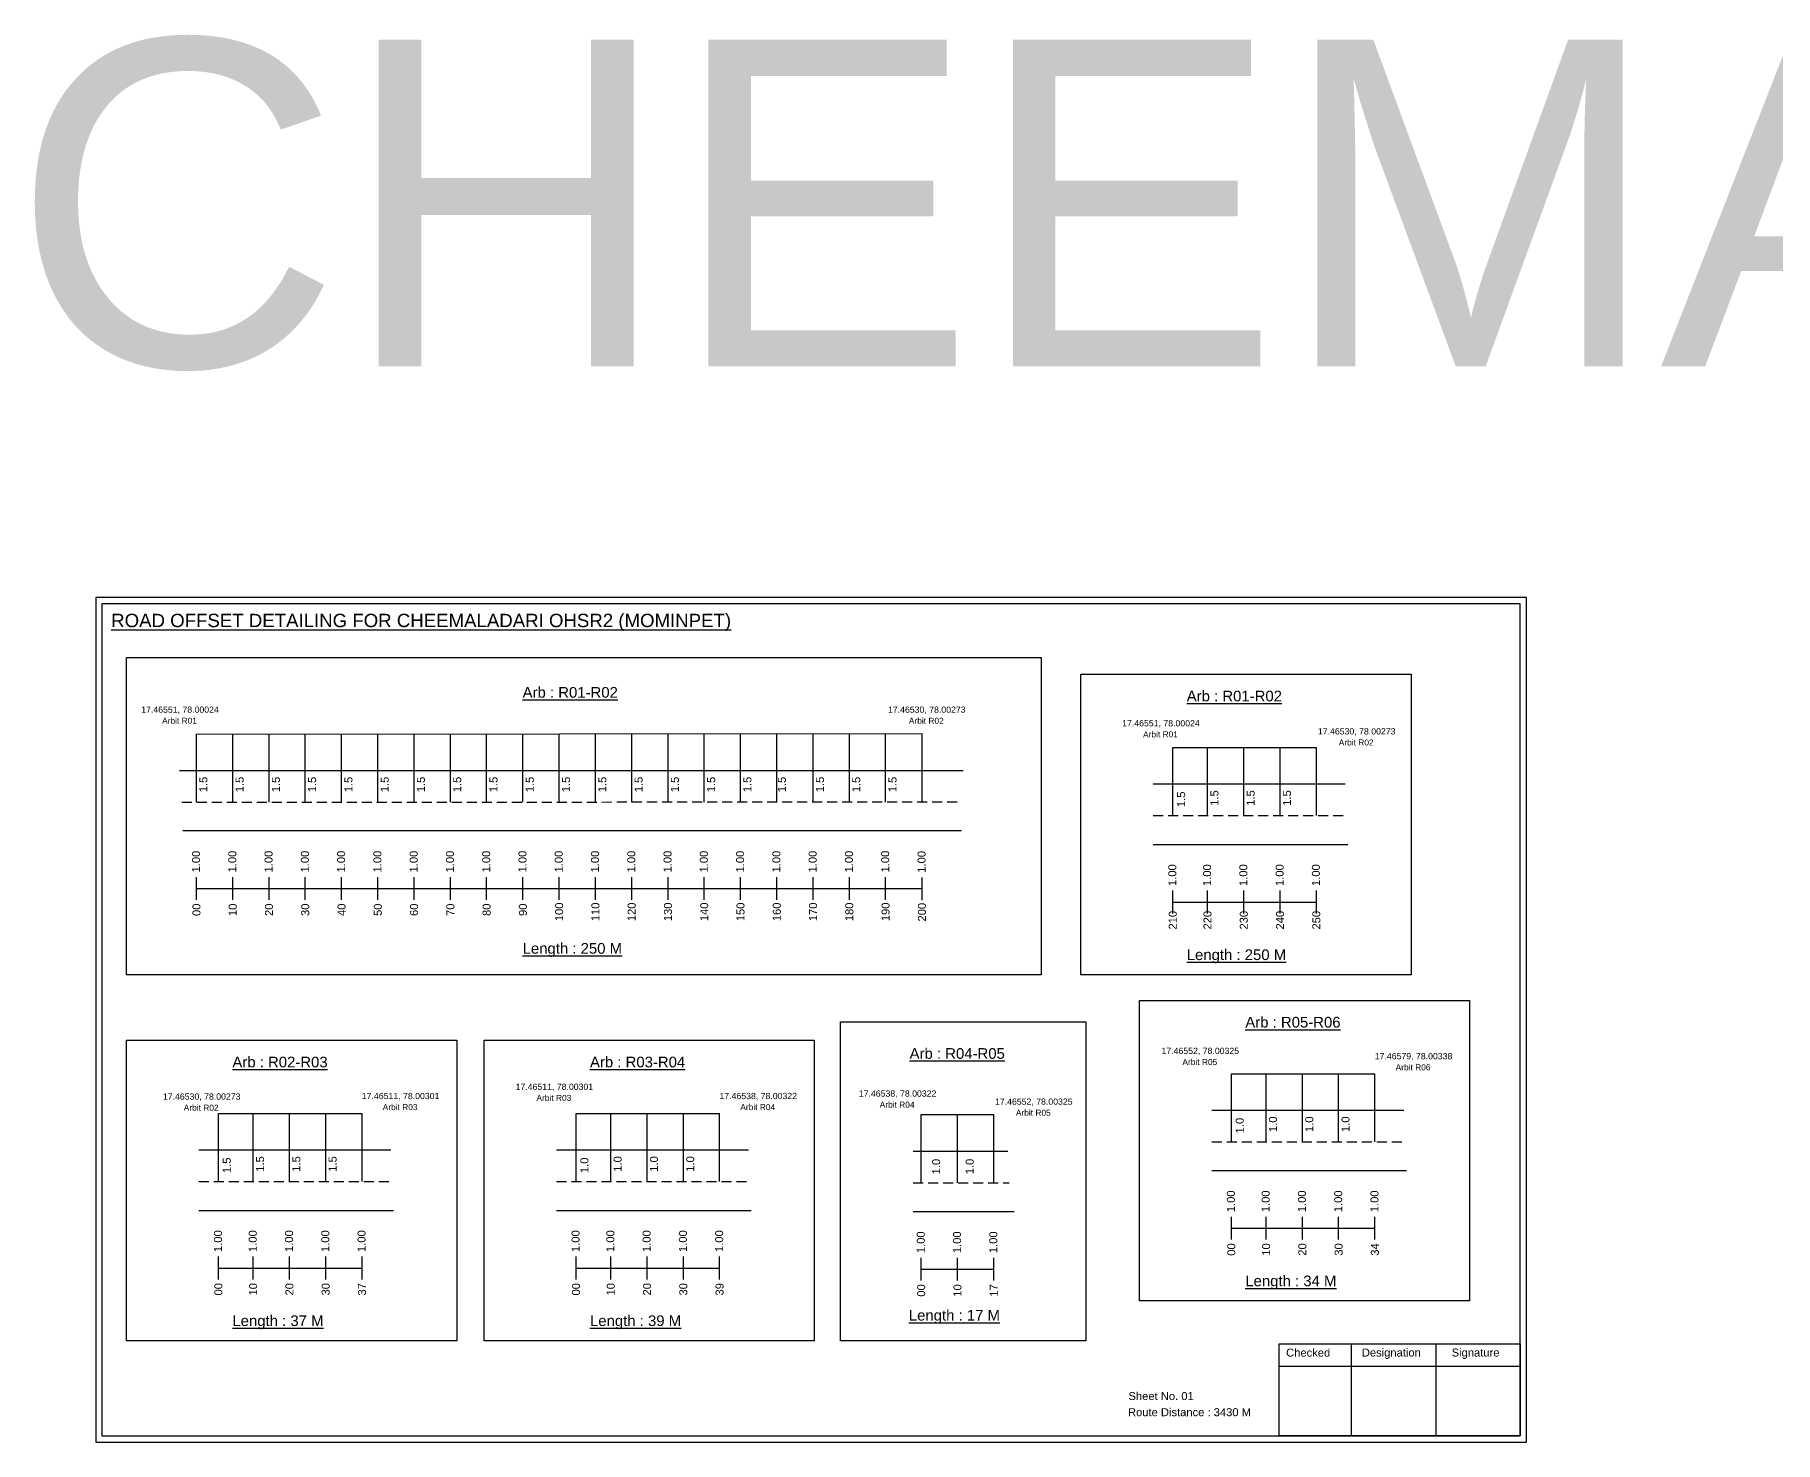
# Model space of a CAD drawing. Header units: inches. Extents: x 183 to 7161, y 301 to 1786.
# Drawn here: x 3132 to 3785, y 369 to 896 of the extents above; entities that cross this region are included whole.
import ezdxf

# ---------------------------------------------------------------- set-up
doc = ezdxf.new("R2010")
doc.units = ezdxf.units.IN
doc.header["$MEASUREMENT"] = 0
doc.linetypes.add('DASHED2', pattern=[0.375, 0.25, -0.125])
doc.layers.add('PDF_Geometry', color=7, linetype='Continuous')
doc.layers.add('PDF_Text', color=5, linetype='Continuous')
doc.styles.add('PDF Arial', font='arial.ttf')
doc.styles.get("Standard").update_dxf_attribs({"font": 'arial.ttf'})

msp = doc.modelspace()

# ---------------------------------------------------------------- linework, layer by layer
at = {"color": 5}
for p, q in [((3192.76, 634.2), (3464.8, 634.39)), ((3558.82, 629.15), (3612.66, 629.15)), ((3580.79, 506.83), (3634.62, 506.83)), ((3200.99, 491.91), (3254.83, 491.91)), ((3335.08, 491.91), (3388.91, 491.91)), ((3464.51, 491.47), (3491.71, 491.47))]:
    msp.add_line(p, q, dxfattribs=at)
for p, q in [((3192.76, 608.68), (3192.76, 634.22)), ((3206.36, 608.68), (3206.36, 634.22)), ((3219.96, 608.68), (3219.96, 634.22)), ((3233.56, 608.68), (3233.56, 634.22)), ((3247.16, 608.68), (3247.16, 634.22)), ((3260.76, 608.68), (3260.76, 634.22)), ((3274.36, 608.68), (3274.36, 634.22)), ((3287.96, 608.68), (3287.96, 634.22)), ((3301.56, 608.68), (3301.56, 634.22)), ((3315.16, 608.68), (3315.16, 634.22)), ((3328.76, 608.68), (3328.76, 634.22)), ((3342.36, 608.68), (3342.36, 634.22)), ((3355.96, 608.68), (3355.96, 634.22)), ((3369.56, 608.68), (3369.56, 634.22)), ((3383.16, 608.68), (3383.16, 634.22)), ((3396.76, 608.68), (3396.76, 634.22)), ((3410.36, 608.68), (3410.36, 634.22)), ((3423.96, 608.68), (3423.96, 634.22)), ((3437.56, 608.68), (3437.56, 634.22)), ((3451.16, 608.68), (3451.16, 634.22)), ((3464.8, 608.85), (3464.8, 634.39)), ((3558.82, 603.61), (3558.82, 629.15)), ((3571.86, 603.61), (3571.86, 629.15)), ((3585.46, 603.61), (3585.46, 629.15)), ((3599.06, 603.61), (3599.06, 629.15)), ((3612.66, 603.61), (3612.66, 629.15)), ((3186.35, 620.57), (3480.19, 620.57)), ((3551.48, 615.49), (3623.51, 615.49)), ((3187.6, 598), (3479.59, 597.96)), ((3551.48, 592.81), (3624.51, 592.81)), ((3580.79, 481.29), (3580.79, 506.83)), ((3593.82, 481.29), (3593.82, 506.83)), ((3607.42, 481.29), (3607.42, 506.83)), ((3621.02, 481.29), (3621.02, 506.83)), ((3634.62, 481.29), (3634.62, 506.83)), ((3200.99, 466.37), (3200.99, 491.91)), ((3214.03, 466.37), (3214.03, 491.91)), ((3227.63, 466.37), (3227.63, 491.91)), ((3241.23, 466.37), (3241.23, 491.91)), ((3254.83, 466.37), (3254.83, 491.91)), ((3335.08, 466.37), (3335.08, 491.91)), ((3348.11, 466.37), (3348.11, 491.91)), ((3361.71, 466.37), (3361.71, 491.91)), ((3375.31, 466.37), (3375.31, 491.91)), ((3388.91, 466.37), (3388.91, 491.91)), ((3464.51, 465.94), (3464.51, 491.47)), ((3478.11, 465.94), (3478.11, 491.47)), ((3491.71, 465.94), (3491.71, 491.47)), ((3573.44, 493.18), (3645.48, 493.18)), ((3193.65, 478.25), (3265.68, 478.25)), ((3327.73, 478.25), (3399.76, 478.25)), ((3461.51, 477.82), (3496.93, 477.82)), ((3573.44, 470.49), (3646.48, 470.49)), ((3193.65, 455.57), (3266.68, 455.57)), ((3327.73, 455.57), (3400.76, 455.57)), ((3461.51, 455.14), (3499.33, 455.14))]:
    msp.add_line(p, q)
at = {"linetype": 'DASHED2', "ltscale": 15}
for p, q in [((3187.31, 608.68), (3477.92, 608.73)), ((3551.48, 603.61), (3624.01, 603.61)), ((3573.44, 481.29), (3645.98, 481.29)), ((3193.65, 466.37), (3266.18, 466.37)), ((3327.73, 466.37), (3400.26, 466.37)), ((3461.51, 465.94), (3497.42, 465.94))]:
    msp.add_line(p, q, dxfattribs=at)
at = {"color": 217, "true_color": 0x93278f}
for p, q in [((3192.76, 571.98), (3192.76, 580.54)), ((3192.76, 576.25), (3464.8, 576.31)), ((3206.36, 571.98), (3206.36, 580.54)), ((3219.96, 571.98), (3219.96, 580.54)), ((3233.56, 571.98), (3233.56, 580.54)), ((3247.16, 571.98), (3247.16, 580.54)), ((3260.76, 571.98), (3260.76, 580.54)), ((3274.36, 571.98), (3274.36, 580.54)), ((3287.96, 571.98), (3287.96, 580.54)), ((3301.56, 571.98), (3301.56, 580.54)), ((3315.16, 571.98), (3315.16, 580.54)), ((3328.76, 571.98), (3328.76, 580.54)), ((3342.36, 571.98), (3342.36, 580.54)), ((3355.96, 571.98), (3355.96, 580.54)), ((3369.56, 571.98), (3369.56, 580.54)), ((3383.16, 571.98), (3383.16, 580.54)), ((3396.76, 571.98), (3396.76, 580.54)), ((3410.36, 571.98), (3410.36, 580.54)), ((3423.96, 571.98), (3423.96, 580.54)), ((3437.56, 571.98), (3437.56, 580.54)), ((3451.16, 571.98), (3451.16, 580.54)), ((3464.8, 571.88), (3464.8, 580.44)), ((3558.82, 566.91), (3558.82, 575.47)), ((3571.86, 566.91), (3571.86, 575.47)), ((3585.46, 566.91), (3585.46, 575.47)), ((3599.06, 566.91), (3599.06, 575.47)), ((3612.66, 566.91), (3612.66, 575.47)), ((3558.82, 571.18), (3612.66, 571.19)), ((3580.79, 444.6), (3580.79, 453.15)), ((3593.82, 444.6), (3593.82, 453.15)), ((3607.42, 444.6), (3607.42, 453.15)), ((3621.02, 444.6), (3621.02, 453.15)), ((3634.62, 444.6), (3634.62, 453.15)), ((3580.79, 448.87), (3634.62, 448.88)), ((3200.99, 429.67), (3200.99, 438.23)), ((3214.03, 429.67), (3214.03, 438.23)), ((3227.63, 429.67), (3227.63, 438.23)), ((3241.23, 429.67), (3241.23, 438.23)), ((3254.83, 429.67), (3254.83, 438.23)), ((3335.08, 429.67), (3335.08, 438.23)), ((3348.11, 429.67), (3348.11, 438.23)), ((3361.71, 429.67), (3361.71, 438.23)), ((3375.31, 429.67), (3375.31, 438.23)), ((3388.91, 429.67), (3388.91, 438.23)), ((3464.51, 429.24), (3464.51, 437.8)), ((3478.11, 429.24), (3478.11, 437.8)), ((3491.71, 429.24), (3491.71, 437.8)), ((3200.99, 433.94), (3254.83, 433.95)), ((3335.08, 433.94), (3388.91, 433.95)), ((3464.51, 433.51), (3491.71, 433.51))]:
    msp.add_line(p, q, dxfattribs=at)
for points in [[(3166.53, 662.94), (3509.43, 662.94), (3509.43, 543.95), (3166.53, 543.95)], [(3524.36, 656.63), (3648.16, 656.63), (3648.16, 543.95), (3524.36, 543.95)], [(3546.33, 534.31), (3670.13, 534.31), (3670.13, 421.63), (3546.33, 421.63)], [(3434.3, 526.31), (3526.24, 526.31), (3526.24, 406.71), (3434.3, 406.71)], [(3166.53, 519.39), (3290.33, 519.39), (3290.33, 406.71), (3166.53, 406.71)], [(3300.61, 519.39), (3424.42, 519.39), (3424.42, 406.71), (3300.61, 406.71)]]:
    msp.add_lwpolyline(points, close=True)
at = {"layer": 'PDF_Geometry'}
for points in [[(3155, 685.35), (3155, 368.64), (3691.48, 368.64), (3691.48, 685.35)], [(3157.33, 683.03), (3157.33, 371.06), (3689.06, 371.06), (3689.06, 683.03)]]:
    msp.add_lwpolyline(points, close=True, dxfattribs=at)
at = {"layer": 'PDF_Geometry', "color": 242, "true_color": 0xcc1f26}
msp.add_lwpolyline([(3689.06, 370.97), (3598.72, 370.97), (3598.72, 405.58), (3689.06, 405.58)], close=True, dxfattribs=at)
for points in [[(3625.7, 405.58), (3625.7, 370.97)], [(3657.43, 405.58), (3657.43, 370.97)], [(3598.72, 397.21), (3689.06, 397.21)]]:
    msp.add_lwpolyline(points, dxfattribs=at)

# ---------------------------------------------------------------- texts
for s, height, p in [('CHEEMALADARI 2', 122.5352, (3123.45, 772.03)), ('Sheet No. 01', 3, (3542.22, 384.44)), ('Route Distance : 3430 M', 3, (3542.03, 378.39))]:
    msp.add_text(s, height=height).set_placement(p)
at = {"color": 242, "true_color": 0xcd2027}
for s, height, p in [('%%UROAD OFFSET DETAILING FOR CHEEMALADARI OHSR2 (MOMINPET)', 5, (3160.78, 674.28)), ('%%UArb : R01-R02', 4, (3315.05, 647.82)), ('%%UArb : R01-R02', 4, (3564.06, 646.44)), ('%%ULength : 250 M', 4, (3315.05, 551.82)), ('%%ULength : 250 M', 4, (3564.06, 549.44)), ('%%UArb : R05-R06', 4, (3586.02, 524.13)), ('%%UArb : R04-R05', 4, (3460.15, 512.4)), ('%%UArb : R02-R03', 4, (3206.23, 509.2)), ('%%UArb : R03-R04', 4, (3340.31, 509.2)), ('%%ULength : 34 M', 4, (3586.02, 427.13)), ('%%ULength : 17 M', 4, (3459.87, 414.25)), ('%%ULength : 37 M', 4, (3206.23, 412.2)), ('%%ULength : 39 M', 4, (3340.31, 412.2))]:
    msp.add_text(s, height=height, dxfattribs=at).set_placement(p)
at = {"color": 5}
for s, height, p in [('17.46551, 78.00024', 2.34, (3172.05, 642.16)), ('Arbit R01', 2.246, (3179.87, 638.04)), ('17.46530, 78.00273', 2.34, (3452.05, 642.16)), ('Arbit R02', 2.246, (3459.87, 638.04)), ('17.46551, 78.00024', 2.34, (3539.85, 637.06)), ('Arbit R01', 2.246, (3547.67, 632.93)), ('17.46530, 78.00273', 2.34, (3613.24, 634.03)), ('Arbit R02', 2.246, (3621.06, 629.9)), ('17.46552, 78.00325', 2.34, (3554.6, 514.21)), ('Arbit R05', 2.246, (3562.42, 510.09)), ('17.46579, 78.00338', 2.34, (3634.56, 512.22)), ('Arbit R06', 2.246, (3642.38, 508.09)), ('17.46511, 78.00301', 2.34, (3312.41, 500.75)), ('17.46530, 78.00273', 2.34, (3180.17, 497.08)), ('17.46511, 78.00301', 2.34, (3254.76, 497.29)), ('Arbit R03', 2.246, (3320.23, 496.63)), ('17.46538, 78.00322', 2.34, (3388.85, 497.29)), ('17.46538, 78.00322', 2.34, (3441.11, 498.21)), ('Arbit R04', 2.246, (3448.93, 494.08)), ('17.46552, 78.00325', 2.34, (3492.17, 495.18)), ('Arbit R02', 2.246, (3187.99, 492.95)), ('Arbit R03', 2.246, (3262.58, 493.17)), ('Arbit R04', 2.246, (3396.67, 493.17)), ('Arbit R05', 2.246, (3499.99, 491.05))]:
    msp.add_text(s, height=height, dxfattribs=at).set_placement(p)
for s, p in [('1.5', (3196.83, 612.36)), ('1.5', (3210.43, 612.36)), ('1.5', (3224.03, 612.36)), ('1.5', (3237.63, 612.36)), ('1.5', (3251.23, 612.36)), ('1.5', (3264.83, 612.36)), ('1.5', (3278.43, 612.36)), ('1.5', (3292.03, 612.36)), ('1.5', (3305.63, 612.36)), ('1.5', (3319.23, 612.36)), ('1.5', (3332.83, 612.36)), ('1.5', (3346.43, 612.36)), ('1.5', (3360.03, 612.36)), ('1.5', (3373.63, 612.36)), ('1.5', (3387.23, 612.36)), ('1.5', (3400.83, 612.36)), ('1.5', (3413.75, 612.36)), ('1.5', (3428.03, 612.36)), ('1.5', (3441.63, 612.36)), ('1.5', (3455.23, 612.36)), ('1.5', (3563.46, 606.79)), ('1.5', (3575.93, 607.29)), ('1.5', (3589.53, 607.29)), ('1.5', (3603.13, 607.29)), ('1.0', (3585.42, 484.47)), ('1.0', (3597.89, 484.97)), ('1.0', (3611.49, 484.97)), ('1.0', (3625.09, 484.97)), ('1.5', (3205.63, 469.55)), ('1.5', (3218.1, 470.05)), ('1.5', (3231.7, 470.05)), ('1.5', (3245.3, 470.05)), ('1.0', (3339.71, 469.55)), ('1.0', (3352.18, 470.05)), ('1.0', (3365.78, 470.05)), ('1.0', (3379.38, 470.05)), ('1.0', (3471.59, 469.08)), ('1.0', (3484.18, 469.11))]:
    msp.add_text(s, height=3, rotation=90).set_placement(p)
at = {"color": 217, "true_color": 0x93278f}
for s, p in [('1.00', (3194.09, 582.28)), ('1.00', (3207.69, 582.28)), ('1.00', (3221.29, 582.28)), ('1.00', (3234.89, 582.28)), ('1.00', (3248.49, 582.28)), ('1.00', (3262.09, 582.28)), ('1.00', (3275.69, 582.28)), ('1.00', (3289.29, 582.28)), ('1.00', (3302.89, 582.28)), ('1.00', (3316.49, 582.28)), ('1.00', (3330.09, 582.28)), ('1.00', (3343.69, 582.28)), ('1.00', (3357.29, 582.28)), ('1.00', (3370.89, 582.28)), ('1.00', (3384.49, 582.28)), ('1.00', (3398.09, 582.28)), ('1.00', (3411.69, 582.28)), ('1.00', (3425.29, 582.28)), ('1.00', (3438.89, 582.28)), ('1.00', (3452.49, 582.28)), ('1.00', (3466.13, 582.18)), ('1.00', (3560.15, 577.21)), ('1.00', (3573.18, 577.21)), ('1.00', (3586.78, 577.21)), ('1.00', (3600.38, 577.21)), ('1.00', (3613.98, 577.21)), ('00', (3194.24, 565.96)), ('10', (3207.84, 565.96)), ('20', (3221.44, 565.96)), ('30', (3235.04, 565.96)), ('40', (3248.64, 565.96)), ('50', (3262.24, 565.96)), ('60', (3275.84, 565.96)), ('70', (3289.44, 565.96)), ('80', (3303.04, 565.96)), ('90', (3316.64, 565.96)), ('100', (3330.24, 564.01)), ('110', (3343.84, 564.01)), ('120', (3357.44, 564.01)), ('130', (3371.04, 564.01)), ('140', (3384.64, 564.01)), ('150', (3398.24, 564.01)), ('160', (3411.84, 564.01)), ('170', (3425.44, 564.01)), ('180', (3439.04, 564.01)), ('190', (3452.64, 564.01)), ('200', (3466.28, 563.9)), ('210', (3560.3, 560.89)), ('220', (3573.34, 560.89)), ('230', (3586.94, 560.89)), ('240', (3600.54, 560.89)), ('250', (3614.14, 560.89)), ('1.00', (3582.11, 454.89)), ('1.00', (3595.15, 454.89)), ('1.00', (3608.75, 454.89)), ('1.00', (3622.35, 454.89)), ('1.00', (3635.95, 454.89)), ('1.00', (3202.32, 439.97)), ('1.00', (3215.35, 439.97)), ('1.00', (3228.95, 439.97)), ('1.00', (3242.55, 439.97)), ('1.00', (3256.15, 439.97)), ('1.00', (3336.4, 439.97)), ('1.00', (3349.44, 439.97)), ('1.00', (3363.04, 439.97)), ('1.00', (3376.64, 439.97)), ('1.00', (3390.24, 439.97)), ('1.00', (3465.84, 439.53)), ('1.00', (3479.44, 439.53)), ('1.00', (3493.04, 439.53)), ('00', (3582.27, 438.57)), ('10', (3595.3, 438.57)), ('20', (3608.9, 438.57)), ('30', (3622.5, 438.57)), ('34', (3636.1, 438.57)), ('00', (3202.47, 423.65)), ('10', (3215.5, 423.65)), ('20', (3229.1, 423.65)), ('30', (3242.7, 423.65)), ('37', (3256.3, 423.65)), ('00', (3336.55, 423.65)), ('10', (3349.59, 423.65)), ('20', (3363.19, 423.65)), ('30', (3376.79, 423.65)), ('39', (3390.39, 423.65)), ('00', (3465.99, 423.21)), ('10', (3479.59, 423.21)), ('17', (3493.19, 423.21))]:
    msp.add_text(s, height=3, rotation=90, dxfattribs=at).set_placement(p)
at = {"layer": 'PDF_Text', "color": 7, "attachment_point": 7, "style": 'PDF Arial'}
for s, insert, char_height in [('Checked', (3601.32, 400.69), 3.001), ('Designation', (3629.7, 399.86), 3.0006), ('Signature', (3663.38, 399.86), 3.001)]:
    msp.add_mtext(s, dxfattribs=dict(at, insert=insert, char_height=char_height))

doc.saveas('drawing.dxf')
